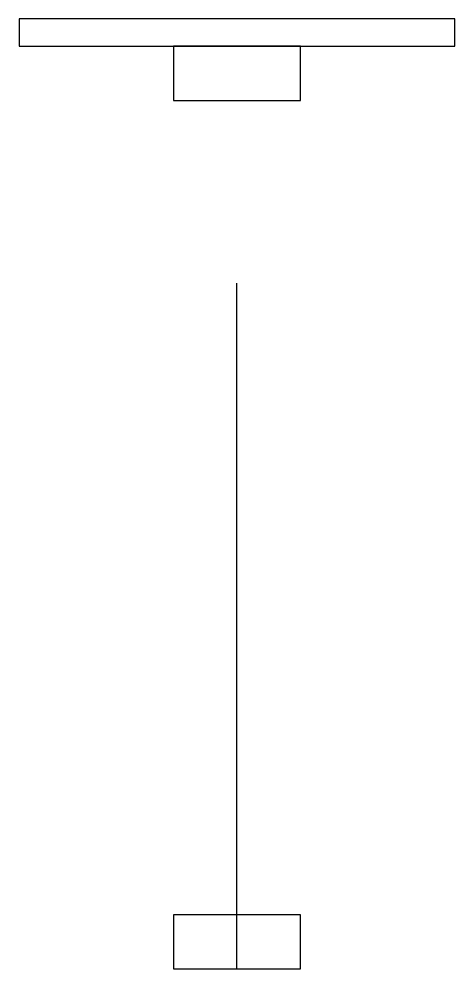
# Model space of a CAD drawing. Header units: metres. Extents: x -0.108 to 0.197, y 0 to 0.665.
import ezdxf

# ---------------------------------------------------------------- set-up
doc = ezdxf.new("R2010")
doc.units = ezdxf.units.M

msp = doc.modelspace()

# ---------------------------------------------------------------- linework, layer by layer
msp.add_line((0.0445, 0), (0.0445, 0.48))
for points in [[(-0.108, 0.6459), (0.197, 0.6459), (0.197, 0.6649), (-0.108, 0.6649)], [(0, 0.6079), (0.089, 0.6079), (0.089, 0.6459), (0, 0.6459)], [(0, 0), (0.089, 0), (0.089, 0.038), (0, 0.038)]]:
    msp.add_lwpolyline(points, close=True)

doc.saveas('drawing.dxf')
